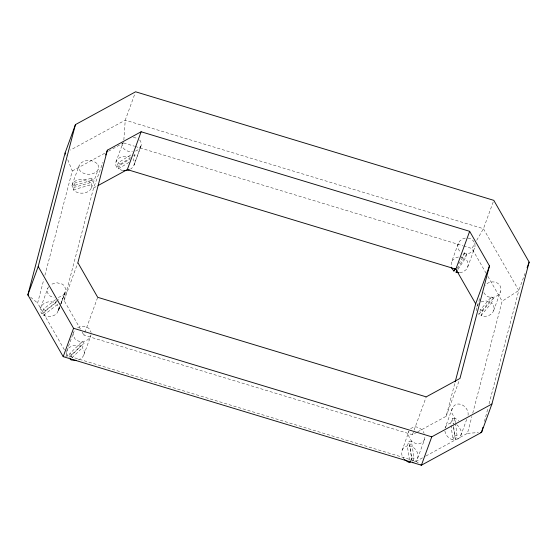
<?xml version="1.0" encoding="UTF-8"?>
<svg xmlns="http://www.w3.org/2000/svg" width="557" height="557" viewBox="0 0 557 557"><rect width="100%" height="100%" fill="white"/><g stroke="black" fill="none" stroke-linecap="round" stroke-linejoin="round"><path stroke-width="0.42" stroke-dasharray="2.79 2.09" d="M108.531 151.184L123.647 142.787M123.849 139.939L125.241 120.166L134.71 94.224M468.047 415.278L468.124 414.499A13.375 10.318 20 0 0 467.741 411.414C466.71 408.002 463.87 405.141 460.388 404.271A6.649 5.124 20 0 0 457.429 404.11L454.616 405.19L452.569 407.522L445.029 428.229M64.347 349.761L37.625 303.064L43.801 279.503M44.908 275.297L72.278 170.964L67.529 159.107M80.445 329.11L64.076 300.502L93.59 187.994L102.989 162.24M122.839 143.128L122.547 145.377L123.466 148.106A6.649 5.124 20 0 0 125.492 150.146L128.632 151.511L132.441 151.782M73.566 332.425L73.322 335.544L75 338.928A6.649 5.124 20 0 0 77.395 340.682C80.626 342.221 84.629 341.803 87.574 339.812A13.375 10.318 20 0 0 89.809 337.66L91.083 334.799M140.886 146.317L134.049 165.06L141.22 145.203L141.213 142.968L140.392 140.97A6.649 5.124 20 0 0 139.508 139.87M417.666 431.835L446.157 416.295L455.187 381.872M425.924 455.988L467.462 433.325L471.883 416.497M472.761 413.134L502.122 301.226L518.797 290.489L525.007 273.466M484.437 421.468L487.96 408.037M489.06 403.839L518.797 290.489L483.448 228.718L125.241 120.166L70.405 150.084M417.625 458.397L424.525 439.487L424.921 437.154A13.375 10.318 20 0 0 424.81 435.616M458.244 243.639L451.295 262.695L451.107 266.963M479.807 298.636L476.708 307.22L476.708 310.771M493.328 298.225L482.717 310.931L481.025 315.575C484.388 317.044 488.538 316.348 491.295 313.939A13.34 10.291 20 0 0 493.37 311.231C494.776 308.46 494.031 304.853 491.636 302.869L493.328 298.225A6.642 5.124 20 0 0 491.246 296.909L480.635 309.622L478.936 314.266L478.442 313.8M452.242 408.246L451.769 410.558A13.375 10.318 20 0 0 452.152 413.642L454.944 418.216L458.724 420.556M78.015 360.017L80.814 358.631A13.34 10.291 20 0 0 83.209 356.125C84.915 353.577 84.601 349.914 82.359 347.784L84.058 343.14A6.642 5.124 20 0 0 82.095 341.699L69.966 353.382L68.588 357.155M424.525 439.487L422.86 442.112L419.505 443.755A6.649 5.124 20 0 1 416.559 443.664C413.043 442.871 410.14 440.051 408.998 436.66A13.375 10.318 20 0 1 408.511 433.569L408.908 431.243L401.632 451.943A13.34 10.291 20 0 0 402.043 455.417L403.936 458.926M58.388 310.729L59.836 306.761M60.992 303.586L65.531 290.928L65.538 288.63L64.306 285.943A6.649 5.124 20 0 0 62.078 284.049L56.967 282.782L51.683 284.154A13.375 10.318 20 0 0 50.339 285.038M72.159 184.68L79.059 165.77M91.961 178.052L90.262 182.696L72.18 187.96L73.879 183.316L91.961 178.052A6.642 5.124 20 0 1 93.103 179.953L91.404 184.597C92.622 187.827 89.956 191.023 87.052 192.137A13.34 10.291 20 0 1 83.244 193.119C79.707 193.453 75.787 192.569 73.315 189.86L75.014 185.216A6.642 5.124 20 0 1 73.879 183.316M40.821 307.353L47.728 288.442M56.354 300.488L55.408 303.099C52.156 301.149 47.888 301.309 44.63 303.154A13.34 10.291 20 0 0 41.942 305.431C39.979 307.722 39.819 311.384 41.872 313.668L43.571 309.024L57.099 298.455M59.996 306.308L57.183 312.902A13.34 10.291 20 0 1 54.489 315.178C51.223 317.024 46.948 317.184 43.697 315.227L45.396 310.583L58.255 300.536M91.418 187.939L98.338 168.973M43.697 315.227L57.232 304.651L57.803 303.105M59.738 307.025L58.262 311.064L58.652 307.638L57.232 304.651M60.915 303.795L65.329 291.687L63.728 294.402A13.375 10.318 20 0 1 61.235 296.352L57.844 297.542M60.288 305.521L65.197 292.063M64.076 300.502L77.876 262.674M115.933 162.038L122.972 142.759M130.449 157.248L126.516 156.19L121.503 156.872A13.34 10.291 20 0 0 118.307 158.682C115.759 160.618 114.686 164.538 116.698 167.225L118.397 162.574L131.236 154.665M122.672 170.609L118.363 168.896L120.054 164.252L130.046 158.097M134.397 154.24A6.642 5.124 20 0 1 135.038 155.02L133.346 159.664C135.372 162.352 134.3 166.278 131.744 168.221A13.34 10.291 20 0 1 130.589 169.056M66.798 350.966L73.698 332.049M71.08 357.141L71.93 354.823L84.058 343.14M416.921 432.239L412.424 434.697L83.891 335.133L97.698 297.306M68.88 357.441L80.396 346.343L82.095 341.699M83.842 354.858L90.749 335.941M457.45 268.439L466.85 253.971A6.642 5.124 20 0 0 464.67 252.787L460.841 258.518M458.669 263.879L462.971 257.431L464.67 252.787M457.986 269.344L465.158 258.615L466.85 253.971M467.685 267.082L474.592 248.164M493.21 201.968L483.448 228.718L476.339 240.944M409.541 460.117L407.285 445.844L408.977 441.2A6.642 5.124 20 0 1 411.4 441.276L414.053 458.063L412.995 460.966M412.424 434.697L426.223 396.863M412.089 461.029L409.701 445.92L411.4 441.276M410.579 460.897L411.637 457.993L408.977 441.2M446.157 416.295L459.372 380.069M478.936 314.266L489.554 301.56L491.246 296.909M444.918 431.007A13.34 10.291 20 0 0 445.203 432.392C446.213 435.971 449.221 438.979 452.883 439.765L450.794 422.993L452.493 418.349A6.642 5.124 20 0 1 454.916 418.481L455.438 422.672M493.613 310.646L500.52 291.736M454.916 418.481L453.224 423.125L453.913 423.299M452.883 439.765L454.575 435.114L453.328 425.054M456.712 424.657L459.114 426.968L460.89 430.498A13.34 10.291 20 0 1 461.175 433.952C460.911 436.994 458.383 439.654 455.306 439.891L457.005 435.247L455.542 423.508M460.743 435.727L467.358 417.597M445.21 427.546L447.09 424.594L450.794 422.993M141.018 145.948L138.777 149.199A13.375 10.318 20 0 1 136.019 150.898L135.191 151.212M476.917 306.545L477.189 305.897A13.34 10.291 20 0 1 478.296 304.178M402.105 449.868L404.18 447.09L407.285 445.844M73.851 331.687L74.213 330.983M486.17 273.362L471.946 248.499L475.142 243.005M48.689 286.709C46.927 288.937 46.774 292.328 48.619 294.556A6.649 5.124 20 0 0 50.847 296.456L54.085 297.577M481.025 315.575L491.636 302.869M72.055 357.712L82.359 347.784M410.572 428.612L413.921 426.968A6.649 5.124 20 0 1 416.866 427.059C420.11 427.79 422.826 430.241 424.128 433.269M41.872 313.668L55.408 303.099M133.61 155.904L135.038 155.02M116.698 167.225L130.254 158.877M118.363 168.896L129.064 162.303M72.278 170.964L105.51 152.834M93.59 187.994L96.591 186.358M65.434 356.229L67.801 355.784L416.107 461.342L425.172 456.399M414.283 462.157L416.873 459.936L417.994 456.608A13.34 10.291 20 0 0 417.583 453.14C416.455 449.596 413.391 446.637 409.701 445.92M77.59 327.732C80.445 326.13 84.079 325.894 87.059 327.307A6.649 5.124 20 0 1 89.454 329.062L91.132 332.445M481.137 301.915L485.022 300.808L489.554 301.56M75.014 185.216L93.103 179.953M73.315 189.86L91.404 184.597M465.374 238.083L462.811 238.842L460.061 240.777A13.375 10.318 20 0 0 458.39 243.284C457.053 246.243 458 249.968 460.569 251.952A6.649 5.124 20 0 0 461.182 252.398M458.453 257L455.424 257.995L453.043 259.813A13.34 10.291 20 0 0 451.295 262.695M459.797 272.721L462.902 271.976L465.986 269.825A13.34 10.291 20 0 0 467.741 266.942C468.827 263.983 467.706 260.453 465.158 258.615M467.462 433.325L478.338 432.601M133.353 137.273L137.683 138.505M467.998 238.062L469.607 238.424A6.649 5.124 20 0 1 472.266 239.858C474.836 241.842 475.782 245.567 474.446 248.526A13.375 10.318 20 0 1 472.775 251.026C470.373 253.526 466.522 254.458 463.229 253.386M461.565 257.049L462.971 257.431M123.633 142.947L134.446 146.219M135.274 146.47L462.804 245.728M463.633 245.985L471.946 248.499M80.396 346.343C77.082 344.637 72.863 345.062 69.834 347.192A13.34 10.291 20 0 0 67.439 349.692L66.346 353.027L67.07 356.396M416.107 461.342L418.391 463.006M30.635 297.208L37.625 303.064M96.995 163.591C94.342 160.896 90.255 160.11 86.614 160.625A13.375 10.318 20 0 0 83.285 161.593C80.521 162.721 78.015 165.708 79.01 168.834A6.649 5.124 20 0 0 80.403 171.145C83.056 173.847 87.143 174.633 90.784 174.118A13.375 10.318 20 0 0 94.112 173.15C96.876 172.022 99.383 169.036 98.387 165.909A6.649 5.124 20 0 0 96.995 163.591M90.262 182.696C87.797 180.002 83.877 179.124 80.347 179.458A13.34 10.291 20 0 0 76.546 180.433C73.642 181.547 70.976 184.729 72.18 187.96M487.897 276.369L502.122 301.226M82.171 332.125L83.891 335.133M66.074 352.776L67.801 355.784M483.873 292.627L485.634 295.168A6.649 5.124 20 0 0 488.176 296.77C491.448 298.072 495.382 297.389 498.069 295.133A13.375 10.318 20 0 0 500.026 292.794C501.669 290.051 501.133 286.256 498.731 284.126A6.649 5.124 20 0 0 496.19 282.531C492.917 281.229 488.983 281.905 486.296 284.167A13.375 10.318 20 0 0 485.203 285.261M65.977 155.236L66.123 155.612M453.642 426.481L455.306 439.891M452.493 418.349L453.224 424.218M71.93 354.823A6.642 5.124 20 0 1 69.966 353.382M45.396 310.583A6.642 5.124 20 0 1 43.571 309.024M58.534 299.575A6.642 5.124 20 0 1 58.931 300.007M120.054 164.252A6.642 5.124 20 0 1 118.397 162.574M414.053 458.063A6.642 5.124 20 0 1 411.637 457.993M457.005 435.247A6.642 5.124 20 0 1 454.575 435.121M457.77 267.569A6.642 5.124 20 0 1 457.478 267.451M482.717 310.931A6.642 5.124 20 0 1 480.635 309.622"/><path stroke-width="0.84" d="M65.078 152.987L27.85 294.883L63.199 356.654L421.405 465.206L481.568 432.385L491.922 404.013L529.15 262.117L493.801 200.346L135.595 91.794L75.432 124.615L65.078 152.987L65.573 154.24M28.665 295.565L27.85 294.883L38.203 266.511L75.432 124.615M107.397 150.167L77.876 262.674L97.698 297.306L426.223 396.863L459.957 378.461L489.478 265.954L469.655 231.322L141.13 131.765L107.397 150.167L105.628 154.992M455.187 381.872L475.671 303.788L489.478 265.954M482.891 427.344L481.568 432.385L480.691 432.441M98.088 185.544L127.323 169.593L141.13 131.765M38.203 266.511L73.552 328.282L63.199 356.654L63.776 356.543M70.655 358.304L70.238 359.467L71.581 360.038L76.4 360.407M451.33 267.659L453.885 271.036L454.735 268.711M475.671 303.788L455.849 269.156L469.655 231.322M459.01 272.742L456.072 272.213L456.921 269.887M410.363 461.474L409.938 462.637L408.532 462.254L404.486 459.56M412.57 462.129L412.354 462.707L413.009 462.589M491.922 404.013L431.759 436.834L421.405 465.206L420.848 464.803M527.082 267.792L529.15 262.117M453.885 271.036L455.327 268.892M456.072 272.213L457.032 270.779M123.522 170.707L128.549 170.031A13.34 10.291 20 0 0 129.28 169.746M127.323 169.593L455.849 269.156M73.552 328.282L431.759 436.834"/></g></svg>
